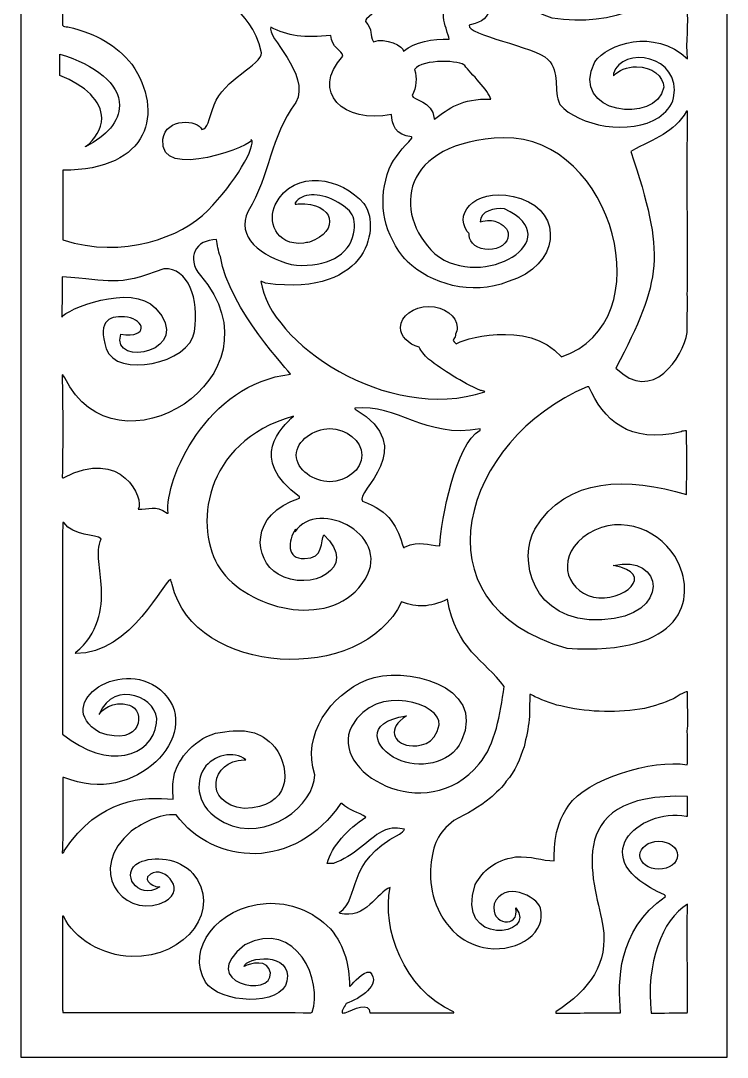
# Model space of a CAD drawing. Header units: centimetres. Extents: x 20.5 to 27, y -9 to 9.
# Drawn here: x 20.5 to 27.05, y -9 to 0.6 of the extents above; entities that cross this region are included whole.
import ezdxf

# ---------------------------------------------------------------- set-up
doc = ezdxf.new("R2010")
doc.units = ezdxf.units.CM
doc.header["$MEASUREMENT"] = 0
doc.layers.add('layer 1', color=7, linetype='Continuous')

msp = doc.modelspace()

# ---------------------------------------------------------------- linework, layer by layer
at = {"layer": 'layer 1', "color": 250}
for points, knots in [([(20.50021, 9.00077), (20.50021, 9.00077), (27.04602, 9.00077), (27.04602, 9.00077), (27.04602, 9.00077), (27.04602, 9.00077), (27.04602, -9.00021), (27.04602, -9.00021), (27.04602, -9.00021), (27.04602, -9.00021), (20.50021, -9.00021), (20.50021, -9.00021), (20.50021, -9.00021), (20.50021, -9.00021), (20.50021, 9.00077), (20.50021, 9.00077)], [0, 0, 0, 0, 0.2, 0.2, 0.2, 0.2, 0.4, 0.4, 0.4, 0.4, 0.6, 0.6, 0.6, 0.6, 1, 1, 1, 1]), ([(26.45728, -0.02013), (26.45728, 0.08448), (26.3468, 0.16982), (26.20509, 0.16982), (26.20509, 0.16982), (26.11652, 0.16982), (26.03816, 0.13648), (25.99185, 0.08593), (25.99185, 0.08593), (25.99181, 0.09206), (25.99217, 0.09889), (25.99269, 0.10713), (25.99269, 0.10713), (26.06619, 0.36817), (26.62889, 0.27823), (26.54845, -0.1175), (26.54845, -0.1175), (26.53319, -0.19255), (26.47042, -0.25908), (26.41138, -0.29832), (26.41138, -0.29832), (26.15204, -0.47063), (25.66205, -0.37925), (25.49595, -0.17926), (25.49595, -0.17926), (25.42886, -0.0433), (25.50495, 0.11685), (25.38346, 0.23811), (25.38346, 0.23811), (25.26199, 0.35935), (24.6286, 0.4623), (24.65466, 0.55582), (24.65466, 0.55582), (24.66177, 0.55784), (24.66864, 0.55996), (24.67527, 0.56217), (24.67527, 0.56217), (24.76878, 0.57702), (24.83923, 0.6386), (24.83923, 0.71197), (24.83923, 0.71197), (24.83923, 0.79635), (24.74601, 0.86517), (24.63171, 0.86517), (24.63171, 0.86517), (24.39007, 0.86517), (24.39715, 0.64647), (24.44045, 0.527), (24.44045, 0.527), (24.45919, 0.46246), (24.46424, 0.45431), (24.47072, 0.42673), (24.47072, 0.42673), (24.32004, 0.42673), (24.15042, 0.40525), (24.04608, 0.31456), (24.04608, 0.31456), (24.05232, 0.3553), (23.87743, 0.44684), (23.76778, 0.40166), (23.76778, 0.40166), (23.7312, 0.46703), (23.76566, 0.50585), (23.69497, 0.58967), (23.69497, 0.58967), (23.69497, 0.60596), (23.69569, 0.60596), (23.70218, 0.61473), (23.70218, 0.61473), (23.99049, 0.85091), (23.96783, 0.96502), (23.97659, 1.41948), (23.97659, 1.41948), (23.98534, 1.87394), (24.99188, 2.63643), (25.6733, 2.26163), (25.6733, 2.26163), (26.20725, 1.96794), (26.33895, 1.49755), (25.90113, 1.12923), (25.90113, 1.12923), (25.66351, 0.97165), (25.20106, 1.05254), (25.12537, 1.26648), (25.12537, 1.26648), (25.04968, 1.4804), (25.11578, 1.74666), (25.40236, 1.74666), (25.40236, 1.74666), (25.6061, 1.71733), (25.73294, 1.54789), (25.55035, 1.41664), (25.55035, 1.41664), (25.52728, 1.4135), (25.51757, 1.39557), (25.49451, 1.39181), (25.49451, 1.39181), (25.49451, 1.39056), (25.49523, 1.38931), (25.49595, 1.38742), (25.49595, 1.38742), (25.72312, 1.36142), (25.81132, 1.6592), (25.67979, 1.7979), (25.67979, 1.7979), (25.54475, 1.9073), (25.38882, 1.94145), (25.20107, 1.8969), (25.20107, 1.8969), (24.88882, 1.79729), (24.76255, 1.58464), (24.78147, 1.30407), (24.78147, 1.30407), (24.80037, 1.02351), (25.01921, 0.75833), (25.42241, 0.62038), (25.42241, 0.62038), (26.00651, 0.52996), (26.44758, 0.75752), (26.66969, 1.14365), (26.66969, 1.14365), (26.67257, 1.14365), (26.67545, 1.14365), (26.67905, 1.14365), (26.67905, 1.14365), (26.66824, 1.00514), (26.68122, 0.86353), (26.67545, 0.71751), (26.67545, 0.71751), (26.68914, 0.56397), (26.66319, 0.40354), (26.67688, 0.245), (26.67688, 0.245), (26.36689, 0.53316), (25.93366, 0.37949), (25.81926, 0.2168), (25.81926, 0.2168), (25.57327, -0.26962), (26.39462, -0.36736), (26.45728, -0.02013)], [0, 0, 0, 0, 0.0277778, 0.0277778, 0.0277778, 0.0277778, 0.0555556, 0.0555556, 0.0555556, 0.0555556, 0.0833333, 0.0833333, 0.0833333, 0.0833333, 0.1111111, 0.1111111, 0.1111111, 0.1111111, 0.1388889, 0.1388889, 0.1388889, 0.1388889, 0.1666667, 0.1666667, 0.1666667, 0.1666667, 0.1944444, 0.1944444, 0.1944444, 0.1944444, 0.2222222, 0.2222222, 0.2222222, 0.2222222, 0.25, 0.25, 0.25, 0.25, 0.2777778, 0.2777778, 0.2777778, 0.2777778, 0.3055556, 0.3055556, 0.3055556, 0.3055556, 0.3333333, 0.3333333, 0.3333333, 0.3333333, 0.3611111, 0.3611111, 0.3611111, 0.3611111, 0.3888889, 0.3888889, 0.3888889, 0.3888889, 0.4166667, 0.4166667, 0.4166667, 0.4166667, 0.4444444, 0.4444444, 0.4444444, 0.4444444, 0.4722222, 0.4722222, 0.4722222, 0.4722222, 0.5, 0.5, 0.5, 0.5, 0.5277778, 0.5277778, 0.5277778, 0.5277778, 0.5555556, 0.5555556, 0.5555556, 0.5555556, 0.5833333, 0.5833333, 0.5833333, 0.5833333, 0.6111111, 0.6111111, 0.6111111, 0.6111111, 0.6388889, 0.6388889, 0.6388889, 0.6388889, 0.6666667, 0.6666667, 0.6666667, 0.6666667, 0.6944444, 0.6944444, 0.6944444, 0.6944444, 0.7222222, 0.7222222, 0.7222222, 0.7222222, 0.75, 0.75, 0.75, 0.75, 0.7777778, 0.7777778, 0.7777778, 0.7777778, 0.8055556, 0.8055556, 0.8055556, 0.8055556, 0.8333333, 0.8333333, 0.8333333, 0.8333333, 0.8611111, 0.8611111, 0.8611111, 0.8611111, 0.8888889, 0.8888889, 0.8888889, 0.8888889, 0.9166667, 0.9166667, 0.9166667, 0.9166667, 0.9444444, 0.9444444, 0.9444444, 0.9444444, 1, 1, 1, 1]), ([(20.88896, -1.43261), (20.88896, -1.21766), (20.88896, -1.00271), (20.88896, -0.78839), (20.88896, -0.78839), (21.70116, -0.78839), (21.82973, -0.24836), (21.5299, 0.19298), (21.5299, 0.19298), (21.37999, 0.37158), (21.21709, 0.47364), (20.93799, 0.53891), (20.93799, 0.53891), (20.91057, 0.54016), (20.89833, 0.53952), (20.88823, 0.55457), (20.88823, 0.55457), (20.88823, 0.69808), (20.88823, 0.84159), (20.88896, 0.9851), (20.88896, 0.9851), (21.40125, 0.95157), (21.74223, 0.75103), (22.27466, 1.15618), (22.27466, 1.15618), (22.27898, 1.15618), (22.28402, 1.15618), (22.28909, 1.15618), (22.28909, 1.15618), (22.29028, 0.7161), (22.61921, 0.76574), (22.73175, 0.29951), (22.73175, 0.29951), (22.73175, 0.18807), (22.37781, 0.05306), (22.29256, -0.18318), (22.29256, -0.18318), (22.23845, -0.33313), (22.23374, -0.39654), (22.17717, -0.41213), (22.17717, -0.41213), (22.14877, -0.31965), (21.84282, -0.29595), (21.81695, -0.50148), (21.81695, -0.50148), (21.76586, -0.90747), (22.70025, -0.54202), (22.63659, -0.50325), (22.63659, -0.50325), (22.68793, -0.55759), (22.48051, -0.91198), (22.23428, -1.15996), (22.23428, -1.15996), (21.98803, -1.40794), (21.45156, -1.6132), (20.88896, -1.43261)], [0, 0, 0, 0, 0.0666667, 0.0666667, 0.0666667, 0.0666667, 0.1333333, 0.1333333, 0.1333333, 0.1333333, 0.2, 0.2, 0.2, 0.2, 0.2666667, 0.2666667, 0.2666667, 0.2666667, 0.3333333, 0.3333333, 0.3333333, 0.3333333, 0.4, 0.4, 0.4, 0.4, 0.4666667, 0.4666667, 0.4666667, 0.4666667, 0.5333333, 0.5333333, 0.5333333, 0.5333333, 0.6, 0.6, 0.6, 0.6, 0.6666667, 0.6666667, 0.6666667, 0.6666667, 0.7333333, 0.7333333, 0.7333333, 0.7333333, 0.8, 0.8, 0.8, 0.8, 0.8666667, 0.8666667, 0.8666667, 0.8666667, 1, 1, 1, 1]), ([(24.52916, -2.30621), (24.53838, -2.28647), (24.54339, -2.26533), (24.54339, -2.24334), (24.54339, -2.24334), (24.54339, -2.13668), (24.42558, -2.0497), (24.28112, -2.0497), (24.28112, -2.0497), (24.13667, -2.0497), (24.01885, -2.13668), (24.01885, -2.24334), (24.01885, -2.24334), (24.01885, -2.32649), (24.09046, -2.39767), (24.19048, -2.42502), (24.19048, -2.42502), (24.20841, -2.46096), (24.23661, -2.49836), (24.2775, -2.53618), (24.2775, -2.53618), (24.41954, -2.64334), (24.58392, -2.75051), (24.75911, -2.82632), (24.75911, -2.82632), (24.76705, -2.82758), (24.79084, -2.82696), (24.80092, -2.84075), (24.80092, -2.84075), (23.88468, -3.13391), (22.80438, -2.3811), (22.72527, -1.81802), (22.72527, -1.81802), (22.73824, -1.81802), (22.75193, -1.82616), (22.76924, -1.83431), (22.76924, -1.83431), (23.75872, -1.96686), (23.82782, -1.27458), (23.67866, -1.09642), (23.67866, -1.09642), (23.47893, -0.85787), (23.03297, -0.76141), (22.8585, -1.10689), (22.8585, -1.10689), (22.78764, -1.24721), (22.85295, -1.49045), (23.12299, -1.46298), (23.12299, -1.46298), (23.13958, -1.45985), (23.15688, -1.45672), (23.17418, -1.45358), (23.17418, -1.45358), (23.46527, -1.35339), (23.4092, -1.08429), (23.07084, -1.09806), (23.07084, -1.09806), (23.05425, -1.10244), (23.05425, -1.10244), (23.04201, -1.10181), (23.04201, -1.10181), (23.04201, -1.09743), (23.04201, -1.09366), (23.04201, -1.08991), (23.04201, -1.08991), (23.11149, -0.99959), (23.25722, -0.98908), (23.41214, -1.07124), (23.41214, -1.07124), (23.56708, -1.15341), (23.6267, -1.22172), (23.57362, -1.41076), (23.57362, -1.41076), (23.52054, -1.59979), (23.27844, -1.70137), (23.00528, -1.65927), (23.00528, -1.65927), (22.73172, -1.58781), (22.48518, -1.40498), (22.60755, -1.16564), (22.60755, -1.16564), (22.81412, -0.82799), (22.80648, -0.48237), (23.04969, -0.16109), (23.04969, -0.16109), (23.18967, 0.10785), (22.76782, 0.44925), (22.81832, 0.53765), (22.81832, 0.53765), (22.96682, 0.45131), (23.13438, 0.43763), (23.37269, 0.45869), (23.37269, 0.45869), (23.37944, 0.34836), (23.47483, 0.32579), (23.48589, 0.26818), (23.48589, 0.26818), (23.17345, -0.06708), (23.49602, -0.35799), (23.93504, -0.27201), (23.93504, -0.27201), (23.93704, -0.36048), (23.9734, -0.47065), (24.12177, -0.47819), (24.12177, -0.47819), (24.12465, -0.48132), (24.12465, -0.48132), (24.12394, -0.49071), (24.12394, -0.49071), (24.04608, -0.57908), (23.96047, -0.66681), (23.9136, -0.77397), (23.9136, -0.77397), (23.81181, -1.05391), (23.84278, -1.32795), (24.03957, -1.58552), (24.03957, -1.58552), (24.07347, -1.62311), (24.07347, -1.62311), (24.08068, -1.63377), (24.08068, -1.63377), (24.29703, -1.83821), (24.67457, -1.95504), (25.01689, -1.81874), (25.01689, -1.81874), (25.49809, -1.6708), (25.53008, -1.18176), (25.13462, -1.05081), (25.13462, -1.05081), (24.73918, -0.91986), (24.50414, -1.17682), (24.63698, -1.35401), (24.63698, -1.35401), (24.64278, -1.36176), (24.64902, -1.3689), (24.65559, -1.37549), (24.65559, -1.37549), (24.655, -1.37985), (24.6547, -1.38428), (24.6547, -1.38876), (24.6547, -1.38876), (24.6547, -1.46243), (24.73608, -1.52251), (24.83586, -1.52251), (24.83586, -1.52251), (24.93564, -1.52251), (25.01702, -1.46243), (25.01702, -1.38876), (25.01702, -1.38876), (25.01702, -1.3337), (24.97157, -1.28623), (24.90694, -1.26576), (24.90694, -1.26576), (24.87367, -1.25076), (24.82453, -1.24726), (24.75734, -1.26577), (24.75734, -1.26577), (24.75734, -1.16802), (24.89055, -1.12925), (24.98355, -1.14616), (24.98355, -1.14616), (25.58689, -1.42598), (24.7853, -1.91617), (24.33663, -1.5627), (24.33663, -1.5627), (23.938, -1.18098), (24.01307, -0.52131), (24.97403, -0.48665), (24.97403, -0.48665), (25.99386, -0.46937), (26.45824, -2.20058), (25.50893, -2.51487), (25.50893, -2.51487), (25.19308, -2.15761), (24.56474, -2.36193), (24.53345, -2.39643), (24.53345, -2.39643), (24.50101, -2.36573), (24.50101, -2.36259), (24.52408, -2.33063), (24.52408, -2.33063), (24.5261, -2.32202), (24.52778, -2.31395), (24.52916, -2.30621)], [0, 0, 0, 0, 0.0212766, 0.0212766, 0.0212766, 0.0212766, 0.0425532, 0.0425532, 0.0425532, 0.0425532, 0.0638298, 0.0638298, 0.0638298, 0.0638298, 0.0851064, 0.0851064, 0.0851064, 0.0851064, 0.106383, 0.106383, 0.106383, 0.106383, 0.1276596, 0.1276596, 0.1276596, 0.1276596, 0.1489362, 0.1489362, 0.1489362, 0.1489362, 0.1702128, 0.1702128, 0.1702128, 0.1702128, 0.1914894, 0.1914894, 0.1914894, 0.1914894, 0.212766, 0.212766, 0.212766, 0.212766, 0.2340426, 0.2340426, 0.2340426, 0.2340426, 0.2553191, 0.2553191, 0.2553191, 0.2553191, 0.2765957, 0.2765957, 0.2765957, 0.2765957, 0.2978723, 0.2978723, 0.2978723, 0.2978723, 0.3191489, 0.3191489, 0.3191489, 0.3191489, 0.3404255, 0.3404255, 0.3404255, 0.3404255, 0.3617021, 0.3617021, 0.3617021, 0.3617021, 0.3829787, 0.3829787, 0.3829787, 0.3829787, 0.4042553, 0.4042553, 0.4042553, 0.4042553, 0.4255319, 0.4255319, 0.4255319, 0.4255319, 0.4468085, 0.4468085, 0.4468085, 0.4468085, 0.4680851, 0.4680851, 0.4680851, 0.4680851, 0.4893617, 0.4893617, 0.4893617, 0.4893617, 0.5106383, 0.5106383, 0.5106383, 0.5106383, 0.5319149, 0.5319149, 0.5319149, 0.5319149, 0.5531915, 0.5531915, 0.5531915, 0.5531915, 0.5744681, 0.5744681, 0.5744681, 0.5744681, 0.5957447, 0.5957447, 0.5957447, 0.5957447, 0.6170213, 0.6170213, 0.6170213, 0.6170213, 0.6382979, 0.6382979, 0.6382979, 0.6382979, 0.6595745, 0.6595745, 0.6595745, 0.6595745, 0.6808511, 0.6808511, 0.6808511, 0.6808511, 0.7021277, 0.7021277, 0.7021277, 0.7021277, 0.7234043, 0.7234043, 0.7234043, 0.7234043, 0.7446809, 0.7446809, 0.7446809, 0.7446809, 0.7659574, 0.7659574, 0.7659574, 0.7659574, 0.787234, 0.787234, 0.787234, 0.787234, 0.8085106, 0.8085106, 0.8085106, 0.8085106, 0.8297872, 0.8297872, 0.8297872, 0.8297872, 0.8510638, 0.8510638, 0.8510638, 0.8510638, 0.8723404, 0.8723404, 0.8723404, 0.8723404, 0.893617, 0.893617, 0.893617, 0.893617, 0.9148936, 0.9148936, 0.9148936, 0.9148936, 0.9361702, 0.9361702, 0.9361702, 0.9361702, 0.9574468, 0.9574468, 0.9574468, 0.9574468, 1, 1, 1, 1]), ([(21.10141, -0.56968), (21.29614, -0.47022), (21.41493, -0.33557), (21.41493, -0.18816), (21.41493, -0.18816), (21.41493, 0.01238), (21.19386, 0.18869), (20.86387, 0.28639), (20.86387, 0.28639), (20.86387, 0.28639), (20.86387, 0.08965), (20.86387, 0.08965), (20.86387, 0.08965), (21.09986, -0.00487), (21.25064, -0.14761), (21.25064, -0.30685), (21.25064, -0.30685), (21.25061, -0.4027), (21.18999, -0.50286), (21.10101, -0.56956), (21.10101, -0.56956), (21.10096, -0.56959), (21.10106, -0.56984), (21.10141, -0.56968)], [0, 0, 0, 0, 0.1428571, 0.1428571, 0.1428571, 0.1428571, 0.2857143, 0.2857143, 0.2857143, 0.2857143, 0.4285714, 0.4285714, 0.4285714, 0.4285714, 0.5714286, 0.5714286, 0.5714286, 0.5714286, 0.7142857, 0.7142857, 0.7142857, 0.7142857, 1, 1, 1, 1]), ([(24.33374, -0.31462), (24.3323, -0.31275), (24.33086, -0.31149), (24.32942, -0.31024), (24.32942, -0.31024), (24.31554, -0.14266), (24.13088, -0.14024), (24.12538, -0.09717), (24.12538, -0.09717), (24.16648, -0.02134), (24.17368, 0.06701), (24.14918, 0.1441), (24.14918, 0.1441), (24.2239, 0.24828), (24.58656, 0.22788), (24.61349, 0.18108), (24.61349, 0.18108), (24.66711, 0.11307), (24.83901, -0.05609), (24.85501, -0.12912), (24.85501, -0.12912), (24.5829, -0.12247), (24.46838, -0.21556), (24.33374, -0.31462)], [0, 0, 0, 0, 0.1428571, 0.1428571, 0.1428571, 0.1428571, 0.2857143, 0.2857143, 0.2857143, 0.2857143, 0.4285714, 0.4285714, 0.4285714, 0.4285714, 0.5714286, 0.5714286, 0.5714286, 0.5714286, 0.7142857, 0.7142857, 0.7142857, 0.7142857, 1, 1, 1, 1]), ([(26.01432, -2.61889), (26.44094, -1.79909), (26.47515, -1.57713), (26.15202, -0.61292), (26.15202, -0.61292), (26.38479, -0.48501), (26.54591, -0.44729), (26.66969, -0.23942), (26.66969, -0.23942), (26.67185, -0.23942), (26.67399, -0.24006), (26.67688, -0.24067), (26.67688, -0.24067), (26.67688, -0.57532), (26.67113, -0.9156), (26.67761, -1.25652), (26.67761, -1.25652), (26.67185, -1.48149), (26.68338, -1.70835), (26.67545, -1.93771), (26.67545, -1.93771), (26.67761, -2.00226), (26.67545, -2.01291), (26.67545, -2.29052), (26.67545, -2.29052), (26.63614, -2.51793), (26.35323, -2.95771), (26.01432, -2.61889)], [0, 0, 0, 0, 0.125, 0.125, 0.125, 0.125, 0.25, 0.25, 0.25, 0.25, 0.375, 0.375, 0.375, 0.375, 0.5, 0.5, 0.5, 0.5, 0.625, 0.625, 0.625, 0.625, 0.75, 0.75, 0.75, 0.75, 1, 1, 1, 1]), ([(21.85577, -3.96375), (21.7409, -3.88033), (21.69075, -3.93552), (21.58684, -3.92426), (21.58684, -3.92426), (21.65471, -3.838), (21.43276, -3.34177), (20.89689, -3.63599), (20.89689, -3.63599), (20.88823, -3.63537), (20.88823, -3.63537), (20.88536, -3.63223), (20.88536, -3.63223), (20.89111, -3.31137), (20.89039, -2.99741), (20.88463, -2.68157), (20.88463, -2.68157), (20.90121, -2.68721), (20.89545, -2.69348), (20.90841, -2.70914), (20.90841, -2.70914), (21.37154, -3.67921), (22.97235, -2.70523), (22.16508, -1.76098), (22.16508, -1.76098), (22.02558, -1.59782), (22.12488, -1.42947), (22.31287, -1.42947), (22.31287, -1.42947), (22.32729, -1.4771), (22.32512, -1.53475), (22.34963, -1.58678), (22.34963, -1.58678), (22.4314, -2.07854), (22.99995, -2.661), (22.99995, -2.67718), (22.99995, -2.67718), (22.22365, -2.7608), (21.83032, -3.65287), (21.86587, -3.96187), (21.86587, -3.96187), (21.86226, -3.96249), (21.85866, -3.96312), (21.85577, -3.96375)], [0, 0, 0, 0, 0.0833333, 0.0833333, 0.0833333, 0.0833333, 0.1666667, 0.1666667, 0.1666667, 0.1666667, 0.25, 0.25, 0.25, 0.25, 0.3333333, 0.3333333, 0.3333333, 0.3333333, 0.4166667, 0.4166667, 0.4166667, 0.4166667, 0.5, 0.5, 0.5, 0.5, 0.5833333, 0.5833333, 0.5833333, 0.5833333, 0.6666667, 0.6666667, 0.6666667, 0.6666667, 0.75, 0.75, 0.75, 0.75, 0.8333333, 0.8333333, 0.8333333, 0.8333333, 1, 1, 1, 1]), ([(21.29326, -2.44155), (21.20397, -2.16715), (21.33579, -2.12819), (21.49023, -2.14952), (21.49023, -2.14952), (21.64467, -2.17085), (21.69595, -2.34485), (21.42833, -2.30563), (21.42833, -2.30563), (21.32911, -2.62562), (22.12955, -2.46184), (21.74829, -2.06349), (21.74829, -2.06349), (21.52131, -1.82634), (20.91767, -2.07829), (20.88083, -2.14848), (20.88083, -2.14848), (20.88355, -2.02294), (20.88476, -1.89949), (20.88549, -1.77602), (20.88549, -1.77602), (21.34018, -1.79922), (21.37263, -1.87679), (21.82741, -1.69935), (21.82741, -1.69935), (22.05105, -1.6909), (22.15563, -1.97639), (22.11066, -2.27943), (22.11066, -2.27943), (22.06568, -2.58247), (21.38256, -2.71596), (21.29326, -2.44155)], [0, 0, 0, 0, 0.1111111, 0.1111111, 0.1111111, 0.1111111, 0.2222222, 0.2222222, 0.2222222, 0.2222222, 0.3333333, 0.3333333, 0.3333333, 0.3333333, 0.4444444, 0.4444444, 0.4444444, 0.4444444, 0.5555556, 0.5555556, 0.5555556, 0.5555556, 0.6666667, 0.6666667, 0.6666667, 0.6666667, 0.7777778, 0.7777778, 0.7777778, 0.7777778, 1, 1, 1, 1]), ([(25.56098, -5.2131), (24.11014, -4.80789), (24.60014, -3.2698), (25.749, -2.79312), (25.749, -2.79312), (25.75405, -2.79312), (25.75911, -2.79312), (25.76414, -2.79374), (25.76414, -2.79374), (25.89447, -3.09087), (26.1384, -3.33122), (26.61922, -3.2086), (26.61922, -3.2086), (26.63219, -3.20296), (26.64806, -3.20046), (26.66753, -3.20108), (26.66753, -3.20108), (26.67257, -3.39409), (26.66969, -3.59338), (26.66896, -3.79141), (26.66896, -3.79141), (26.13147, -3.63079), (25.5555, -3.61729), (25.26391, -4.11053), (25.26391, -4.11053), (25.10833, -4.37369), (25.22512, -4.98042), (25.88384, -4.95051), (25.88384, -4.95051), (26.54256, -4.9206), (26.45515, -4.32807), (25.98837, -4.44879), (25.98837, -4.44879), (26.40728, -4.51639), (26.07508, -4.80087), (25.80595, -4.73927), (25.80595, -4.73927), (25.53683, -4.67768), (25.4525, -4.34003), (25.76125, -4.15052), (25.76125, -4.15052), (26.07, -3.96099), (26.44742, -4.13001), (26.58788, -4.41428), (26.58788, -4.41428), (26.75629, -4.75507), (26.64277, -5.28393), (25.56098, -5.2131)], [0, 0, 0, 0, 0.0769231, 0.0769231, 0.0769231, 0.0769231, 0.1538462, 0.1538462, 0.1538462, 0.1538462, 0.2307692, 0.2307692, 0.2307692, 0.2307692, 0.3076923, 0.3076923, 0.3076923, 0.3076923, 0.3846154, 0.3846154, 0.3846154, 0.3846154, 0.4615385, 0.4615385, 0.4615385, 0.4615385, 0.5384615, 0.5384615, 0.5384615, 0.5384615, 0.6153846, 0.6153846, 0.6153846, 0.6153846, 0.6923077, 0.6923077, 0.6923077, 0.6923077, 0.7692308, 0.7692308, 0.7692308, 0.7692308, 0.8461538, 0.8461538, 0.8461538, 0.8461538, 1, 1, 1, 1]), ([(24.04535, -4.28147), (23.98925, -4.0922), (23.92523, -3.94395), (23.66613, -3.85282), (23.66613, -3.85282), (23.59442, -3.76158), (24.20688, -3.35947), (23.5998, -2.9993), (23.5998, -2.9993), (23.59764, -2.99615), (23.59547, -2.99365), (23.59402, -2.99115), (23.59402, -2.99115), (23.99193, -2.94386), (24.24121, -3.27663), (24.75623, -3.1829), (24.75623, -3.1829), (24.75623, -3.18605), (24.75623, -3.18917), (24.75623, -3.19294), (24.75623, -3.19294), (24.52631, -3.32615), (24.39354, -4.02225), (24.38422, -4.26454), (24.38422, -4.26454), (24.26606, -4.26454), (24.20476, -4.20897), (24.05616, -4.27646), (24.05616, -4.27646), (24.05544, -4.27771), (24.05474, -4.27958), (24.05474, -4.28147), (24.05474, -4.28147), (24.05112, -4.28147), (24.04824, -4.28147), (24.04535, -4.28147)], [0, 0, 0, 0, 0.1, 0.1, 0.1, 0.1, 0.2, 0.2, 0.2, 0.2, 0.3, 0.3, 0.3, 0.3, 0.4, 0.4, 0.4, 0.4, 0.5, 0.5, 0.5, 0.5, 0.6, 0.6, 0.6, 0.6, 0.7, 0.7, 0.7, 0.7, 0.8, 0.8, 0.8, 0.8, 1, 1, 1, 1]), ([(22.34675, -4.47761), (22.10175, -4.11296), (22.17964, -3.30385), (23.02663, -3.06509), (23.02663, -3.06509), (22.91751, -3.17263), (22.59721, -3.45124), (23.08431, -3.81271), (23.08431, -3.81271), (23.08359, -3.81585), (23.08359, -3.81898), (23.08359, -3.82274), (23.08359, -3.82274), (22.61533, -3.97151), (22.65744, -4.3953), (22.88481, -4.52876), (22.88481, -4.52876), (23.17713, -4.70035), (23.64675, -4.47082), (23.30791, -4.16324), (23.30791, -4.16324), (23.27749, -4.2136), (23.31261, -4.3887), (23.12869, -4.38126), (23.12869, -4.38126), (22.95853, -4.39191), (22.97407, -4.21722), (23.04689, -4.11132), (23.04689, -4.11132), (23.04834, -4.11132), (23.03889, -4.13545), (23.04032, -4.13545), (23.04032, -4.13545), (23.25161, -3.81003), (23.98977, -4.17991), (23.66469, -4.61533), (23.66469, -4.61533), (23.33962, -5.05075), (22.59176, -4.84227), (22.34675, -4.47761)], [0, 0, 0, 0, 0.0909091, 0.0909091, 0.0909091, 0.0909091, 0.1818182, 0.1818182, 0.1818182, 0.1818182, 0.2727273, 0.2727273, 0.2727273, 0.2727273, 0.3636364, 0.3636364, 0.3636364, 0.3636364, 0.4545455, 0.4545455, 0.4545455, 0.4545455, 0.5454545, 0.5454545, 0.5454545, 0.5454545, 0.6363636, 0.6363636, 0.6363636, 0.6363636, 0.7272727, 0.7272727, 0.7272727, 0.7272727, 0.8181818, 0.8181818, 0.8181818, 0.8181818, 1, 1, 1, 1]), ([(23.3654, -3.67194), (23.51458, -3.67194), (23.66117, -3.56144), (23.66117, -3.42597), (23.66117, -3.42597), (23.66117, -3.2905), (23.51458, -3.18001), (23.3654, -3.18001), (23.3654, -3.18001), (23.21621, -3.18001), (23.05303, -3.2905), (23.05303, -3.42597), (23.05303, -3.42597), (23.05303, -3.56144), (23.21621, -3.67194), (23.3654, -3.67194)], [0, 0, 0, 0, 0.2, 0.2, 0.2, 0.2, 0.4, 0.4, 0.4, 0.4, 0.6, 0.6, 0.6, 0.6, 1, 1, 1, 1]), ([(20.88463, -7.10964), (20.89689, -6.87402), (20.88823, -6.63776), (20.88896, -6.40965), (20.88896, -6.40965), (20.89256, -6.40965), (20.89616, -6.40965), (20.90049, -6.40965), (20.90049, -6.40965), (21.57033, -6.68789), (22.18867, -6.00724), (21.82977, -5.63237), (21.82977, -5.63237), (21.47088, -5.25749), (20.7686, -5.72472), (21.23021, -5.99192), (21.23021, -5.99192), (21.63469, -6.13817), (21.6587, -5.78266), (21.50754, -5.73997), (21.50754, -5.73997), (21.33907, -5.69239), (21.25525, -5.79018), (21.22553, -5.82533), (21.22553, -5.82533), (21.36706, -5.49102), (21.79376, -5.67172), (21.75924, -5.90837), (21.75924, -5.90837), (21.71368, -6.22076), (21.31361, -6.34867), (20.88823, -6.00921), (20.88823, -6.00921), (20.88823, -5.35558), (20.88823, -4.70196), (20.88896, -4.04897), (20.88896, -4.04897), (20.89256, -4.04897), (20.89616, -4.04897), (20.89977, -4.04897), (20.89977, -4.04897), (20.9866, -4.17884), (21.19647, -4.15773), (21.2444, -4.19936), (21.2444, -4.19936), (21.19175, -4.33787), (21.24003, -4.47224), (21.24872, -4.65747), (21.24872, -4.65747), (21.25741, -4.8427), (21.22004, -5.08114), (21.01151, -5.2503), (21.01151, -5.2503), (21.01007, -5.25469), (21.00864, -5.25907), (21.00719, -5.26347), (21.00719, -5.26347), (21.52963, -5.26347), (21.83091, -4.57537), (21.88966, -4.57537), (21.88966, -4.57537), (21.89255, -4.58038), (21.8976, -4.60921), (21.90264, -4.62175), (21.90264, -4.62175), (22.10359, -5.4753), (23.66546, -5.56029), (24.02805, -4.7828), (24.02805, -4.7828), (24.18042, -4.83918), (24.27937, -4.83727), (24.45341, -4.75962), (24.45341, -4.75962), (24.53007, -5.22269), (24.79967, -5.32251), (24.97926, -5.56803), (24.97926, -5.56803), (24.94008, -5.8273), (24.90227, -6.09809), (24.748, -6.28402), (24.748, -6.28402), (24.25111, -6.88287), (23.34114, -6.34826), (23.56756, -5.93544), (23.56756, -5.93544), (23.79397, -5.52262), (24.40636, -5.7306), (24.37683, -5.92189), (24.37683, -5.92189), (24.34731, -6.11319), (24.17346, -6.12567), (24.09983, -6.11479), (24.09983, -6.11479), (23.95436, -6.09327), (23.88951, -5.9544), (24.07371, -5.84045), (24.07371, -5.84045), (23.67335, -5.89361), (23.78018, -6.1441), (23.98965, -6.24151), (23.98965, -6.24151), (24.17448, -6.32745), (24.47859, -6.29987), (24.5844, -6.06831), (24.5844, -6.06831), (24.82093, -5.55066), (24.0446, -5.36913), (23.70663, -5.50665), (23.70663, -5.50665), (23.36867, -5.64418), (23.10492, -6.01387), (23.22417, -6.38521), (23.22417, -6.38521), (23.22417, -6.65853), (22.78052, -7.02511), (22.38453, -6.82608), (22.38453, -6.82608), (22.11929, -6.69278), (22.11662, -6.45089), (22.19944, -6.32589), (22.19944, -6.32589), (22.28225, -6.20089), (22.47587, -6.15754), (22.58684, -6.24734), (22.58684, -6.24734), (22.58107, -6.24734), (22.57531, -6.24734), (22.56954, -6.24796), (22.56954, -6.24796), (22.26673, -6.24653), (22.17806, -6.6538), (22.57154, -6.69644), (22.57154, -6.69644), (22.99784, -6.68902), (23.01229, -6.34276), (22.85504, -6.12889), (22.85504, -6.12889), (22.7137, -5.97533), (22.57906, -5.95609), (22.34767, -5.99214), (22.34767, -5.99214), (22.11628, -6.02819), (21.95127, -6.25451), (21.92638, -6.37116), (21.92638, -6.37116), (21.90149, -6.4878), (21.91057, -6.52433), (21.91201, -6.61081), (21.91201, -6.61081), (21.64234, -6.5853), (21.22898, -6.59656), (20.90265, -7.08896), (20.90265, -7.08896), (20.90121, -7.09648), (20.89977, -7.10714), (20.88463, -7.10964)], [0, 0, 0, 0, 0.025, 0.025, 0.025, 0.025, 0.05, 0.05, 0.05, 0.05, 0.075, 0.075, 0.075, 0.075, 0.1, 0.1, 0.1, 0.1, 0.125, 0.125, 0.125, 0.125, 0.15, 0.15, 0.15, 0.15, 0.175, 0.175, 0.175, 0.175, 0.2, 0.2, 0.2, 0.2, 0.225, 0.225, 0.225, 0.225, 0.25, 0.25, 0.25, 0.25, 0.275, 0.275, 0.275, 0.275, 0.3, 0.3, 0.3, 0.3, 0.325, 0.325, 0.325, 0.325, 0.35, 0.35, 0.35, 0.35, 0.375, 0.375, 0.375, 0.375, 0.4, 0.4, 0.4, 0.4, 0.425, 0.425, 0.425, 0.425, 0.45, 0.45, 0.45, 0.45, 0.475, 0.475, 0.475, 0.475, 0.5, 0.5, 0.5, 0.5, 0.525, 0.525, 0.525, 0.525, 0.55, 0.55, 0.55, 0.55, 0.575, 0.575, 0.575, 0.575, 0.6, 0.6, 0.6, 0.6, 0.625, 0.625, 0.625, 0.625, 0.65, 0.65, 0.65, 0.65, 0.675, 0.675, 0.675, 0.675, 0.7, 0.7, 0.7, 0.7, 0.725, 0.725, 0.725, 0.725, 0.75, 0.75, 0.75, 0.75, 0.775, 0.775, 0.775, 0.775, 0.8, 0.8, 0.8, 0.8, 0.825, 0.825, 0.825, 0.825, 0.85, 0.85, 0.85, 0.85, 0.875, 0.875, 0.875, 0.875, 0.9, 0.9, 0.9, 0.9, 0.925, 0.925, 0.925, 0.925, 0.95, 0.95, 0.95, 0.95, 1, 1, 1, 1]), ([(24.82617, -7.99138), (24.71917, -7.97846), (24.63151, -7.92995), (24.54354, -7.86792), (24.54354, -7.86792), (24.32592, -7.66713), (24.2834, -7.42508), (24.30058, -7.22633), (24.30058, -7.22633), (24.31776, -7.02757), (24.36382, -6.92308), (24.51399, -6.80758), (24.51399, -6.80758), (24.63726, -6.74304), (24.74686, -6.68538), (24.85139, -6.59953), (24.85139, -6.59953), (24.886, -6.56568), (24.98334, -6.48421), (24.99848, -6.44411), (24.99848, -6.44411), (25.07995, -6.3614), (25.12825, -6.22477), (25.16358, -6.12576), (25.16358, -6.12576), (25.18376, -6.04117), (25.20034, -5.95594), (25.21188, -5.87321), (25.21188, -5.87321), (25.21333, -5.7955), (25.21548, -5.71843), (25.21764, -5.64134), (25.21764, -5.64134), (25.22919, -5.64134), (25.24793, -5.65137), (25.26453, -5.66202), (25.26453, -5.66202), (25.34743, -5.69837), (25.4426, -5.73973), (25.53992, -5.75477), (25.53992, -5.75477), (25.77497, -5.80992), (26.03739, -5.8118), (26.28035, -5.76981), (26.28035, -5.76981), (26.37121, -5.74787), (26.45699, -5.71905), (26.54711, -5.68208), (26.54711, -5.68208), (26.56803, -5.66955), (26.6531, -5.61252), (26.67688, -5.61564), (26.67688, -5.61564), (26.67185, -5.73472), (26.68914, -5.85505), (26.67545, -5.97974), (26.67545, -5.97974), (26.67761, -6.07813), (26.67761, -6.17842), (26.67761, -6.28055), (26.67761, -6.28055), (26.67618, -6.28431), (26.67545, -6.28869), (26.67472, -6.29309), (26.67472, -6.29309), (26.34997, -6.23431), (25.73986, -6.43089), (25.57716, -6.66572), (25.57716, -6.66572), (25.41446, -6.90054), (25.44977, -7.13213), (25.44187, -7.18109), (25.44187, -7.18109), (25.33271, -7.18109), (25.22923, -7.1342), (25.08354, -7.14599), (25.08354, -7.14599), (24.88142, -7.1786), (24.79024, -7.27063), (24.70936, -7.40041), (24.70936, -7.40041), (24.51631, -7.98787), (25.30506, -7.87353), (25.08571, -7.61724), (25.08571, -7.61724), (25.12835, -7.8103), (24.84295, -7.77951), (24.88745, -7.57964), (24.88745, -7.57964), (24.97496, -7.36016), (25.28283, -7.50666), (25.31479, -7.62061), (25.31479, -7.62061), (25.3753, -7.83635), (25.12267, -8.02718), (24.82617, -7.99138)], [0, 0, 0, 0, 0.04, 0.04, 0.04, 0.04, 0.08, 0.08, 0.08, 0.08, 0.12, 0.12, 0.12, 0.12, 0.16, 0.16, 0.16, 0.16, 0.2, 0.2, 0.2, 0.2, 0.24, 0.24, 0.24, 0.24, 0.28, 0.28, 0.28, 0.28, 0.32, 0.32, 0.32, 0.32, 0.36, 0.36, 0.36, 0.36, 0.4, 0.4, 0.4, 0.4, 0.44, 0.44, 0.44, 0.44, 0.48, 0.48, 0.48, 0.48, 0.52, 0.52, 0.52, 0.52, 0.56, 0.56, 0.56, 0.56, 0.6, 0.6, 0.6, 0.6, 0.64, 0.64, 0.64, 0.64, 0.68, 0.68, 0.68, 0.68, 0.72, 0.72, 0.72, 0.72, 0.76, 0.76, 0.76, 0.76, 0.8, 0.8, 0.8, 0.8, 0.84, 0.84, 0.84, 0.84, 0.88, 0.88, 0.88, 0.88, 0.92, 0.92, 0.92, 0.92, 1, 1, 1, 1]), ([(25.45844, -8.5911), (25.45774, -8.58733), (25.45774, -8.58421), (25.45774, -8.58107), (25.45774, -8.58107), (25.77375, -8.36737), (25.94744, -8.1307), (25.89392, -7.7877), (25.89392, -7.7877), (25.8404, -7.4447), (25.45164, -6.53835), (26.67761, -6.58575), (26.67761, -6.58575), (26.67688, -6.6459), (26.67688, -6.70669), (26.67688, -6.76748), (26.67688, -6.76748), (26.67257, -6.76684), (26.66896, -6.76684), (26.66536, -6.76684), (26.66536, -6.76684), (26.22829, -6.68838), (25.69817, -7.16192), (26.46348, -7.49567), (26.46348, -7.49567), (26.46997, -7.50194), (26.46997, -7.50194), (26.47214, -7.51071), (26.47214, -7.51071), (26.01775, -7.84101), (26.03592, -8.28781), (26.05686, -8.58922), (26.05686, -8.58922), (25.85715, -8.58984), (25.65744, -8.59047), (25.45844, -8.5911)], [0, 0, 0, 0, 0.1, 0.1, 0.1, 0.1, 0.2, 0.2, 0.2, 0.2, 0.3, 0.3, 0.3, 0.3, 0.4, 0.4, 0.4, 0.4, 0.5, 0.5, 0.5, 0.5, 0.6, 0.6, 0.6, 0.6, 0.7, 0.7, 0.7, 0.7, 0.8, 0.8, 0.8, 0.8, 1, 1, 1, 1]), ([(23.48012, -8.5911), (23.46642, -8.57355), (23.50896, -8.51589), (23.51616, -8.50336), (23.51616, -8.50336), (23.6421, -8.45656), (23.84457, -8.3316), (23.73678, -8.21133), (23.73678, -8.21133), (23.66757, -8.20318), (23.58538, -8.30784), (23.55294, -8.34231), (23.55294, -8.34231), (23.55077, -8.34231), (23.54861, -8.34231), (23.54717, -8.34231), (23.54717, -8.34231), (23.54218, -8.14336), (23.50963, -7.9865), (23.36908, -7.81026), (23.36908, -7.81026), (23.20326, -7.6442), (22.9984, -7.5624), (22.77357, -7.57651), (22.77357, -7.57651), (22.32104, -7.60493), (22.02696, -8.00286), (22.21265, -8.30338), (22.21265, -8.30338), (22.3372, -8.50495), (22.92305, -8.53284), (22.96632, -8.29432), (22.96632, -8.29432), (23.01642, -8.01813), (22.58422, -8.07098), (22.56938, -8.15981), (22.56938, -8.15981), (22.6243, -8.12921), (22.79782, -8.08526), (22.81281, -8.21904), (22.81281, -8.21904), (22.83947, -8.45699), (22.11628, -8.31314), (22.57531, -7.95942), (22.57531, -7.95942), (23.0561, -7.71342), (23.30415, -8.30035), (23.19967, -8.58295), (23.19967, -8.58295), (23.19532, -8.58421), (23.191, -8.58546), (23.18741, -8.58733), (23.18741, -8.58733), (22.42174, -8.58671), (21.65605, -8.58671), (20.89111, -8.58671), (20.89111, -8.58671), (20.88967, -8.57481), (20.88896, -8.56289), (20.88823, -8.55099), (20.88823, -8.55099), (20.88752, -8.26398), (20.8868, -7.97758), (20.8868, -7.69119), (20.8868, -7.69119), (20.88967, -7.69182), (20.89327, -7.69308), (20.89689, -7.69432), (20.89689, -7.69432), (20.99414, -7.90386), (21.25671, -8.05794), (21.52412, -8.06719), (21.52412, -8.06719), (22.04293, -8.08516), (22.36905, -7.61135), (22.09399, -7.29753), (22.09399, -7.29753), (21.96822, -7.15405), (21.72927, -7.13262), (21.59871, -7.19713), (21.59871, -7.19713), (21.4148, -7.28801), (21.57665, -7.55282), (21.78788, -7.42365), (21.78788, -7.42365), (21.76839, -7.43124), (21.60167, -7.37296), (21.70156, -7.30462), (21.70156, -7.30462), (21.8363, -7.21243), (22.0718, -7.48374), (21.78731, -7.57834), (21.78731, -7.57834), (21.43635, -7.69504), (21.10853, -7.26658), (21.52339, -6.90598), (21.52339, -6.90598), (21.64144, -6.82797), (21.77134, -6.74846), (21.94012, -6.75558), (21.94012, -6.75558), (22.29452, -7.2315), (23.03985, -7.27446), (23.46569, -6.64904), (23.46569, -6.64904), (23.46786, -6.64967), (23.47074, -6.65029), (23.47363, -6.65154), (23.47363, -6.65154), (23.53944, -6.71588), (23.63008, -6.72925), (23.69857, -6.77688), (23.69857, -6.77688), (23.52864, -6.88775), (23.38395, -7.04273), (23.3388, -7.20615), (23.3388, -7.20615), (23.35756, -7.20552), (23.37701, -7.2049), (23.39648, -7.2049), (23.39648, -7.2049), (23.58105, -7.14473), (23.73756, -6.9696), (23.8426, -6.91286), (23.8426, -6.91286), (23.94763, -6.85612), (23.99868, -6.88406), (24.05474, -6.88779), (24.05474, -6.88779), (24.05474, -6.90472), (24.02301, -6.92477), (24.00786, -6.93605), (24.00786, -6.93605), (23.5028, -7.19573), (23.65285, -7.5172), (23.45417, -7.66112), (23.45417, -7.66112), (23.45417, -7.66299), (23.45488, -7.66549), (23.4556, -7.66801), (23.4556, -7.66801), (23.69729, -7.72837), (23.80093, -7.47276), (23.92278, -7.42737), (23.92278, -7.42737), (23.8439, -7.80454), (24.04122, -8.36749), (24.5111, -8.58107), (24.5111, -8.58107), (24.51399, -8.58421), (24.51399, -8.58421), (24.51399, -8.58922), (24.51399, -8.58922), (24.25372, -8.58922), (23.99417, -8.58922), (23.73462, -8.58922), (23.73462, -8.58922), (23.73462, -8.48094), (23.58172, -8.55446), (23.5068, -8.58984), (23.5068, -8.58984), (23.49742, -8.58984), (23.48877, -8.59047), (23.48012, -8.5911)], [0, 0, 0, 0, 0.0238095, 0.0238095, 0.0238095, 0.0238095, 0.047619, 0.047619, 0.047619, 0.047619, 0.0714286, 0.0714286, 0.0714286, 0.0714286, 0.0952381, 0.0952381, 0.0952381, 0.0952381, 0.1190476, 0.1190476, 0.1190476, 0.1190476, 0.1428571, 0.1428571, 0.1428571, 0.1428571, 0.1666667, 0.1666667, 0.1666667, 0.1666667, 0.1904762, 0.1904762, 0.1904762, 0.1904762, 0.2142857, 0.2142857, 0.2142857, 0.2142857, 0.2380952, 0.2380952, 0.2380952, 0.2380952, 0.2619048, 0.2619048, 0.2619048, 0.2619048, 0.2857143, 0.2857143, 0.2857143, 0.2857143, 0.3095238, 0.3095238, 0.3095238, 0.3095238, 0.3333333, 0.3333333, 0.3333333, 0.3333333, 0.3571429, 0.3571429, 0.3571429, 0.3571429, 0.3809524, 0.3809524, 0.3809524, 0.3809524, 0.4047619, 0.4047619, 0.4047619, 0.4047619, 0.4285714, 0.4285714, 0.4285714, 0.4285714, 0.452381, 0.452381, 0.452381, 0.452381, 0.4761905, 0.4761905, 0.4761905, 0.4761905, 0.5, 0.5, 0.5, 0.5, 0.5238095, 0.5238095, 0.5238095, 0.5238095, 0.547619, 0.547619, 0.547619, 0.547619, 0.5714286, 0.5714286, 0.5714286, 0.5714286, 0.5952381, 0.5952381, 0.5952381, 0.5952381, 0.6190476, 0.6190476, 0.6190476, 0.6190476, 0.6428571, 0.6428571, 0.6428571, 0.6428571, 0.6666667, 0.6666667, 0.6666667, 0.6666667, 0.6904762, 0.6904762, 0.6904762, 0.6904762, 0.7142857, 0.7142857, 0.7142857, 0.7142857, 0.7380952, 0.7380952, 0.7380952, 0.7380952, 0.7619048, 0.7619048, 0.7619048, 0.7619048, 0.7857143, 0.7857143, 0.7857143, 0.7857143, 0.8095238, 0.8095238, 0.8095238, 0.8095238, 0.8333333, 0.8333333, 0.8333333, 0.8333333, 0.8571429, 0.8571429, 0.8571429, 0.8571429, 0.8809524, 0.8809524, 0.8809524, 0.8809524, 0.9047619, 0.9047619, 0.9047619, 0.9047619, 0.9285714, 0.9285714, 0.9285714, 0.9285714, 0.952381, 0.952381, 0.952381, 0.952381, 1, 1, 1, 1]), ([(26.41122, -7.25887), (26.50764, -7.25887), (26.58628, -7.20081), (26.58628, -7.12962), (26.58628, -7.12962), (26.58628, -7.05844), (26.50764, -7.00037), (26.41122, -7.00037), (26.41122, -7.00037), (26.3148, -7.00037), (26.23616, -7.05844), (26.23616, -7.12962), (26.23616, -7.12962), (26.23616, -7.20081), (26.3148, -7.25887), (26.41122, -7.25887)], [0, 0, 0, 0, 0.2, 0.2, 0.2, 0.2, 0.4, 0.4, 0.4, 0.4, 0.6, 0.6, 0.6, 0.6, 1, 1, 1, 1]), ([(26.3402, -8.5911), (26.29048, -8.13095), (26.44145, -7.72535), (26.67688, -7.58404), (26.67688, -7.58404), (26.67312, -7.91756), (26.67761, -8.25128), (26.67761, -8.58482), (26.67761, -8.58482), (26.67618, -8.58608), (26.67545, -8.58733), (26.67472, -8.58922), (26.67472, -8.58922), (26.56298, -8.58984), (26.45123, -8.59047), (26.3402, -8.5911)], [0, 0, 0, 0, 0.2, 0.2, 0.2, 0.2, 0.4, 0.4, 0.4, 0.4, 0.6, 0.6, 0.6, 0.6, 1, 1, 1, 1])]:
    msp.add_open_spline(points, degree=3, knots=knots, dxfattribs=at)

doc.saveas('drawing.dxf')
